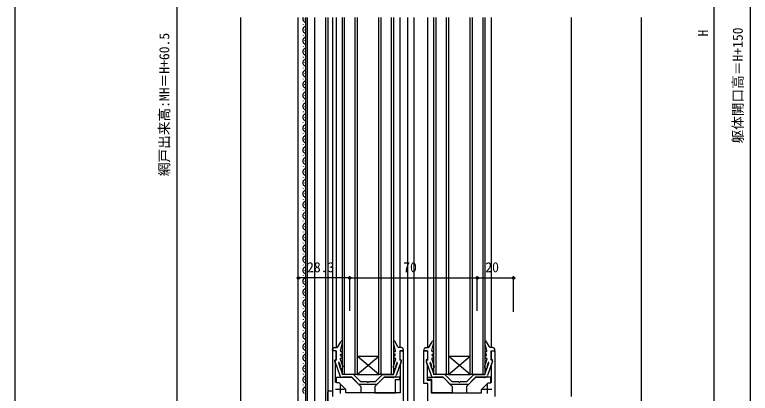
# Model space of a CAD drawing. Units: millimetres, scale not verified. Extents: x -437 to 438, y -681 to 678.
# Drawn here: x -436.8 to -32.8, y 7.7 to 215.5 of the extents above; entities that cross this region are included whole.
import ezdxf
from ezdxf.enums import TextEntityAlignment as Align

# ---------------------------------------------------------------- set-up
doc = ezdxf.new("R2010")
doc.units = ezdxf.units.MM
doc.header["$LTSCALE"] = 4
for name, color, linetype in [('0-2_YKK_11', 7, 'Continuous'), ('0-3_YKK_12', 2, 'Continuous'), ('0-4_YKK_13', 4, 'Continuous'), ('0-5_YKK_D', 6, 'Continuous'), ('0-6_YKK_ZWAK', 7, 'Continuous'), ('0-7_YSS_K', 3, 'Continuous')]:
    doc.layers.add(name, color=color, linetype=linetype)
doc.styles.add('ＭＳ ゴシック', font='')
doc.styles.get('ＭＳ ゴシック').set_extended_font_data('MS Gothic')

msp = doc.modelspace()

# ---------------------------------------------------------------- linework, layer by layer
at = {"layer": '0-2_YKK_11'}
for p, q in [((-258.074, 12.53), (-258.074, 7.53)), ((-177.274, 12.53), (-177.274, 7.53)), ((-260.574, 10.03), (-255.574, 10.03)), ((-179.774, 10.03), (-174.774, 10.03))]:
    msp.add_line(p, q, dxfattribs=at)
for points in [[(-260.674, 13.651), (-260.674, 24.206), (-260.974, 25.03), (-260.974, 26.03), (-260.274, 26.03), (-260.274, 31.03), (-262.274, 31.03), (-262.274, 6.03)], [(-223.274, -54.97), (-223.274, 31.03), (-225.274, 31.03), (-225.274, 26.03), (-224.574, 26.03), (-224.574, 25.03), (-225.174, 23.382), (-225.174, 8.03), (-254.961, 8.03)], [(-209.874, -49.97), (-209.874, 13.03), (-212.074, 13.03), (-212.074, 31.03), (-210.074, 31.03), (-210.074, 26.03), (-210.774, 26.03), (-210.774, 25.03), (-210.174, 23.382), (-210.174, 14.93), (-207.974, 14.93), (-207.974, 8.03), (-180.387, 8.03)], [(-174.874, 13.429), (-174.874, 23.656), (-174.374, 25.03), (-174.374, 26.03), (-175.074, 26.03), (-175.074, 31.03), (-173.074, 31.03), (-173.074, 6.03)]]:
    msp.add_lwpolyline(points, dxfattribs=at)
at = {"layer": '0-3_YKK_12'}
for p, q in [((-281.074, -88.673), (-281.074, 214.03)), ((-278.134, 210.122), (-278.134, 210.322)), ((-277.374, 213.122), (-277.374, 213.322)), ((-276.874, -56.373), (-276.874, 214.03)), ((-276.074, -51.473), (-276.074, 214.03)), ((-271.874, -51.473), (-271.874, 214.03)), ((-265.974, -65.073), (-265.974, 214.03)), ((-264.774, 214.03), (-264.774, -64.973)), ((-262.274, 214.03), (-262.274, 6.03)), ((-260.274, 214.03), (-260.274, 32.84)), ((-256.774, 18.03), (-256.774, 214.03)), ((-255.774, 214.03), (-255.774, 18.03)), ((-249.774, 18.03), (-249.774, 214.03)), ((-248.774, 214.03), (-248.774, 18.03)), ((-236.774, 18.03), (-236.774, 214.03)), ((-235.774, 214.03), (-235.774, 18.03)), ((-229.774, 18.03), (-229.774, 214.03)), ((-228.774, 214.03), (-228.774, 18.03)), ((-225.274, 214.03), (-225.274, 32.84)), ((-221.074, 214.03), (-221.074, -55.27)), ((-217.574, 214.03), (-217.574, -49.97)), ((-210.074, 214.03), (-210.074, 32.84)), ((-206.574, 18.03), (-206.574, 214.03)), ((-205.574, 214.03), (-205.574, 18.03)), ((-199.574, 18.03), (-199.574, 214.03)), ((-198.574, 214.03), (-198.574, 18.03)), ((-186.574, 18.03), (-186.574, 214.03)), ((-185.574, 214.03), (-185.574, 18.03)), ((-179.574, 18.03), (-179.574, 214.03)), ((-178.574, 214.03), (-178.574, 18.03)), ((-175.074, 214.03), (-175.074, 32.84)), ((-131.074, 214.03), (-131.074, 6.03)), ((-277.374, 207.122), (-277.374, 207.322)), ((-278.134, 204.122), (-278.134, 204.322)), ((-278.134, 198.122), (-278.134, 198.322)), ((-277.374, 201.122), (-277.374, 201.322)), ((-277.374, 195.122), (-277.374, 195.322)), ((-278.134, 192.122), (-278.134, 192.322)), ((-278.134, 186.122), (-278.134, 186.322)), ((-277.374, 189.122), (-277.374, 189.322)), ((-277.374, 183.122), (-277.374, 183.322)), ((-278.134, 180.122), (-278.134, 180.322)), ((-278.134, 174.122), (-278.134, 174.322)), ((-277.374, 177.122), (-277.374, 177.322)), ((-277.374, 171.122), (-277.374, 171.322)), ((-278.134, 168.122), (-278.134, 168.322)), ((-278.134, 162.122), (-278.134, 162.322)), ((-277.374, 165.122), (-277.374, 165.322)), ((-277.374, 159.122), (-277.374, 159.322)), ((-278.134, 156.122), (-278.134, 156.322)), ((-278.134, 150.122), (-278.134, 150.322)), ((-277.374, 153.122), (-277.374, 153.322)), ((-277.374, 147.122), (-277.374, 147.322)), ((-278.134, 144.122), (-278.134, 144.322)), ((-278.134, 138.122), (-278.134, 138.322)), ((-277.374, 141.122), (-277.374, 141.322)), ((-277.374, 135.122), (-277.374, 135.322)), ((-278.134, 132.122), (-278.134, 132.322)), ((-277.374, 129.122), (-277.374, 129.322)), ((-278.134, 126.122), (-278.134, 126.322)), ((-277.374, 123.122), (-277.374, 123.322)), ((-278.134, 120.122), (-278.134, 120.322)), ((-277.374, 117.122), (-277.374, 117.322)), ((-278.134, 114.122), (-278.134, 114.322)), ((-277.374, 111.122), (-277.374, 111.322)), ((-278.134, 108.122), (-278.134, 108.322)), ((-277.374, 105.122), (-277.374, 105.322)), ((-278.134, 102.122), (-278.134, 102.322)), ((-277.374, 99.122), (-277.374, 99.322)), ((-278.134, 96.122), (-278.134, 96.322)), ((-277.374, 93.122), (-277.374, 93.322)), ((-278.134, 90.122), (-278.134, 90.322)), ((-277.374, 87.122), (-277.374, 87.322)), ((-278.134, 84.122), (-278.134, 84.322)), ((-277.374, 81.122), (-277.374, 81.322)), ((-278.134, 78.122), (-278.134, 78.322)), ((-277.374, 75.122), (-277.374, 75.322)), ((-278.134, 72.122), (-278.134, 72.322)), ((-277.374, 69.122), (-277.374, 69.322)), ((-278.134, 66.122), (-278.134, 66.322)), ((-277.374, 63.122), (-277.374, 63.322)), ((-278.134, 60.122), (-278.134, 60.322)), ((-277.374, 57.122), (-277.374, 57.322)), ((-278.134, 54.122), (-278.134, 54.322)), ((-277.374, 51.122), (-277.374, 51.322)), ((-278.134, 48.122), (-278.134, 48.322)), ((-277.374, 45.122), (-277.374, 45.322)), ((-278.134, 42.122), (-278.134, 42.322)), ((-277.374, 39.122), (-277.374, 39.322)), ((-278.134, 36.122), (-278.134, 36.322)), ((-277.374, 33.122), (-277.374, 33.322)), ((-278.134, 30.122), (-278.134, 30.322)), ((-278.134, 24.122), (-278.134, 24.322)), ((-277.374, 27.122), (-277.374, 27.322)), ((-248.774, 28.03), (-236.774, 28.03)), ((-248.774, 18.03), (-236.774, 28.03)), ((-236.774, 18.03), (-248.774, 28.03)), ((-198.574, 28.03), (-186.574, 28.03)), ((-198.574, 18.03), (-186.574, 28.03)), ((-186.574, 18.03), (-198.574, 28.03)), ((-277.374, 21.122), (-277.374, 21.322)), ((-278.134, 18.122), (-278.134, 18.322)), ((-248.774, 18.03), (-256.774, 18.03)), ((-248.774, 18.03), (-236.774, 18.03)), ((-228.774, 18.03), (-236.774, 18.03)), ((-198.574, 18.03), (-206.574, 18.03)), ((-198.574, 18.03), (-186.574, 18.03)), ((-178.574, 18.03), (-186.574, 18.03)), ((-278.134, 12.122), (-278.134, 12.322)), ((-277.374, 15.122), (-277.374, 15.322)), ((-277.374, 9.122), (-277.374, 9.322))]:
    msp.add_line(p, q, dxfattribs=at)
for centre, start, end in [((-276.916, 213.222), 151.9544, 240.79746), ((-278.593, 210.222), 299.20255, 60.79746), ((-276.916, 207.222), 119.20255, 240.79746), ((-276.916, 201.222), 119.20255, 240.79746), ((-278.593, 204.222), 299.20255, 60.79746), ((-278.593, 198.222), 299.20255, 60.79746), ((-276.916, 195.222), 119.20255, 240.79746), ((-276.916, 189.222), 119.20255, 240.79746), ((-278.593, 192.222), 299.20255, 60.79746), ((-278.593, 186.222), 299.20255, 60.79746), ((-276.916, 183.222), 119.20255, 240.79746), ((-276.916, 177.222), 119.20255, 240.79746), ((-278.593, 180.222), 299.20255, 60.79746), ((-278.593, 174.222), 299.20255, 60.79746), ((-276.916, 171.222), 119.20255, 240.79746), ((-278.593, 168.222), 299.20255, 60.79746), ((-276.916, 165.222), 119.20255, 240.79746), ((-278.593, 162.222), 299.20255, 60.79746), ((-276.916, 159.222), 119.20255, 240.79746), ((-278.593, 156.222), 299.20255, 60.79746), ((-276.916, 153.222), 119.20255, 240.79746), ((-278.593, 150.222), 299.20255, 60.79746), ((-276.916, 147.222), 119.20255, 240.79746), ((-278.593, 144.222), 299.20255, 60.79746), ((-276.916, 141.222), 119.20255, 240.79746), ((-278.593, 138.222), 299.20255, 60.79746), ((-276.916, 135.222), 119.20255, 240.79746), ((-278.593, 132.222), 299.20255, 60.79746), ((-276.916, 129.222), 119.20255, 240.79746), ((-278.593, 126.222), 299.20255, 60.79746), ((-276.916, 123.222), 119.20255, 240.79746), ((-278.593, 120.222), 299.20255, 60.79746), ((-276.916, 117.222), 119.20255, 240.79746), ((-278.593, 114.222), 299.20255, 60.79746), ((-276.916, 111.222), 119.20255, 240.79746), ((-278.593, 108.222), 299.20255, 60.79746), ((-276.916, 105.222), 119.20255, 240.79746), ((-278.593, 102.222), 299.20255, 60.79746), ((-276.916, 99.222), 119.20255, 240.79746), ((-278.593, 96.222), 299.20255, 60.79746), ((-276.916, 93.222), 119.20255, 240.79746), ((-278.593, 90.222), 299.20255, 60.79746), ((-276.916, 87.222), 119.20255, 240.79746), ((-278.593, 84.222), 299.20255, 60.79746), ((-276.916, 81.222), 119.20255, 240.79746), ((-278.593, 78.222), 299.20255, 60.79746), ((-276.916, 75.222), 119.20255, 240.79746), ((-278.593, 72.222), 299.20255, 60.79746), ((-276.916, 69.222), 119.20255, 240.79746), ((-276.916, 63.222), 119.20255, 240.79746), ((-278.593, 66.222), 299.20255, 60.79746), ((-278.593, 60.222), 299.20255, 60.79746), ((-276.916, 57.222), 119.20255, 240.79746), ((-276.916, 51.222), 119.20255, 240.79746), ((-278.593, 54.222), 299.20255, 60.79746), ((-278.593, 48.222), 299.20255, 60.79746), ((-276.916, 45.222), 119.20255, 240.79746), ((-276.916, 39.222), 119.20255, 240.79746), ((-278.593, 42.222), 299.20255, 60.79746), ((-278.593, 36.222), 299.20255, 60.79746), ((-276.916, 33.222), 119.20255, 240.79746), ((-276.916, 27.222), 119.20255, 240.79746), ((-278.593, 30.222), 299.20255, 60.79746), ((-278.593, 24.222), 299.20255, 60.79746), ((-276.916, 21.222), 119.20255, 240.79746), ((-276.916, 15.222), 119.20255, 240.79746), ((-278.593, 18.222), 299.20255, 60.79746), ((-278.593, 12.222), 299.20255, 60.79746), ((-276.916, 9.222), 119.20255, 240.79746)]:
    msp.add_arc(centre, 1.718, start, end, dxfattribs=at)
at = {"layer": '0-4_YKK_13'}
for p, q in [((-261.237, 32.795), (-259.685, 32.868)), ((-259.268, 33.13), (-257.716, 36.012)), ((-257.882, 31.148), (-256.79, 35.657)), ((-227.666, 31.148), (-228.759, 35.657)), ((-226.28, 33.13), (-227.833, 36.012)), ((-224.312, 32.795), (-225.863, 32.868)), ((-211.037, 32.795), (-209.485, 32.868)), ((-209.068, 33.13), (-207.516, 36.012)), ((-207.682, 31.148), (-206.59, 35.657)), ((-177.466, 31.148), (-178.559, 35.657)), ((-176.08, 33.13), (-177.633, 36.012)), ((-174.112, 32.795), (-175.663, 32.868)), ((-262.249, 31.366), (-262.183, 31.915)), ((-260.274, 31.03), (-261.951, 31.03)), ((-260.274, 31.03), (-260.274, 25.83)), ((-257.774, 29.03), (-256.974, 29.63)), ((-257.774, 28.53), (-257.774, 29.03)), ((-257.774, 28.53), (-256.974, 27.93)), ((-257.396, 30.53), (-257.274, 30.53)), ((-227.774, 29.03), (-228.574, 29.63)), ((-227.774, 28.53), (-228.574, 27.93)), ((-228.152, 30.53), (-228.274, 30.53)), ((-227.774, 28.53), (-227.774, 29.03)), ((-225.274, 31.03), (-225.274, 25.83)), ((-225.274, 31.03), (-223.598, 31.03)), ((-223.3, 31.366), (-223.365, 31.915)), ((-212.049, 31.366), (-211.983, 31.915)), ((-210.074, 31.03), (-211.751, 31.03)), ((-210.074, 31.03), (-210.074, 25.83)), ((-207.574, 29.03), (-206.774, 29.63)), ((-207.574, 28.53), (-207.574, 29.03)), ((-207.574, 28.53), (-206.774, 27.93)), ((-207.196, 30.53), (-207.074, 30.53)), ((-177.574, 29.03), (-178.374, 29.63)), ((-177.574, 28.53), (-178.374, 27.93)), ((-177.952, 30.53), (-178.074, 30.53)), ((-177.574, 28.53), (-177.574, 29.03)), ((-175.074, 31.03), (-175.074, 25.83)), ((-175.074, 31.03), (-173.398, 31.03)), ((-173.1, 31.366), (-173.165, 31.915)), ((-260.958, 25.432), (-258.221, 17.539)), ((-260.674, 25.83), (-260.274, 25.83)), ((-258.923, 24.381), (-256.801, 18.03)), ((-258.607, 24.484), (-258.062, 22.776)), ((-257.951, 26.378), (-256.661, 22.332)), ((-257.475, 27.03), (-257.274, 27.03)), ((-227.598, 26.378), (-228.888, 22.332)), ((-228.747, 18.031), (-226.605, 24.447)), ((-228.074, 27.03), (-228.274, 27.03)), ((-226.942, 24.484), (-227.487, 22.776)), ((-224.591, 25.432), (-227.328, 17.539)), ((-224.874, 25.83), (-225.274, 25.83)), ((-210.758, 25.432), (-208.021, 17.539)), ((-210.474, 25.83), (-210.074, 25.83)), ((-208.723, 24.381), (-206.601, 18.03)), ((-208.407, 24.484), (-207.862, 22.776)), ((-207.751, 26.378), (-206.461, 22.332)), ((-207.275, 27.03), (-207.074, 27.03)), ((-177.398, 26.378), (-178.688, 22.332)), ((-178.547, 18.031), (-176.405, 24.447)), ((-177.874, 27.03), (-178.074, 27.03)), ((-176.742, 24.484), (-177.287, 22.776)), ((-174.391, 25.432), (-177.128, 17.539)), ((-174.674, 25.83), (-175.074, 25.83)), ((-256.804, 16.53), (-256.804, 16.53)), ((-256.804, 16.53), (-256.804, 16.53)), ((-256.804, 16.53), (-256.804, 16.33)), ((-256.504, 16.33), (-256.804, 16.33)), ((-250.899, 18.03), (-256.801, 18.03)), ((-251.765, 16.53), (-256.504, 16.53)), ((-256.504, 16.53), (-256.504, 16.33)), ((-251.553, 16.442), (-247.728, 12.618)), ((-250.686, 17.942), (-246.862, 14.118)), ((-234.862, 17.942), (-238.686, 14.118)), ((-233.996, 16.442), (-237.82, 12.618)), ((-234.65, 18.03), (-228.747, 18.03)), ((-233.784, 16.53), (-229.045, 16.53)), ((-229.045, 16.53), (-229.045, 16.33)), ((-229.045, 16.33), (-228.745, 16.33)), ((-228.745, 16.53), (-228.745, 16.53)), ((-228.745, 16.53), (-228.745, 16.53)), ((-228.745, 16.53), (-228.745, 16.33)), ((-206.604, 16.53), (-206.604, 16.53)), ((-206.604, 16.53), (-206.604, 16.53)), ((-206.604, 16.53), (-206.604, 16.33)), ((-206.304, 16.33), (-206.604, 16.33)), ((-200.699, 18.03), (-206.601, 18.03)), ((-201.565, 16.53), (-206.304, 16.53)), ((-206.304, 16.53), (-206.304, 16.33)), ((-201.353, 16.442), (-197.528, 12.618)), ((-200.486, 17.942), (-196.662, 14.118)), ((-184.662, 17.942), (-188.486, 14.118)), ((-183.796, 16.442), (-187.62, 12.618)), ((-184.45, 18.03), (-178.547, 18.03)), ((-183.584, 16.53), (-178.845, 16.53)), ((-178.845, 16.53), (-178.845, 16.33)), ((-178.845, 16.33), (-178.545, 16.33)), ((-178.545, 16.53), (-178.545, 16.53)), ((-178.545, 16.53), (-178.545, 16.53)), ((-178.545, 16.53), (-178.545, 16.33)), ((-238.033, 12.53), (-247.516, 12.53)), ((-243.074, 14.03), (-246.65, 14.03)), ((-238.899, 14.03), (-242.474, 14.03)), ((-187.833, 12.53), (-197.316, 12.53)), ((-192.874, 14.03), (-196.45, 14.03)), ((-188.699, 14.03), (-192.274, 14.03)), ((-264.774, 0.027), (-264.774, 8.527)), ((-264.274, 9.027), (-262.274, 9.027))]:
    msp.add_line(p, q, dxfattribs=at)
for points in [[(-246.64, 8.03), (-254.94, 8.03), (-254.94, 9.83), (-258.539, 13.429), (-260.129, 13.429), (-260.129, 16.53), (-251.641, 16.53), (-246.64, 11.53)], [(-238.908, 8.03), (-227.708, 8.03), (-227.708, 15.23), (-225.207, 15.23), (-225.207, 16.53), (-233.908, 16.53), (-238.908, 11.53)], [(-196.44, 8.03), (-207.64, 8.03), (-207.64, 15.23), (-210.142, 15.23), (-210.142, 16.53), (-201.44, 16.53), (-196.44, 11.53)], [(-188.709, 8.03), (-180.409, 8.03), (-180.409, 9.83), (-176.81, 13.429), (-175.219, 13.429), (-175.219, 16.53), (-183.708, 16.53), (-188.709, 11.53)]]:
    msp.add_lwpolyline(points, close=True, dxfattribs=at)
for centre, radius, start, end in [((-261.19, 31.796), 1, 92.68232, 173.21997), ((-259.709, 33.368), 0.5, 272.68232, 331.68758), ((-257.276, 35.775), 0.5, 346.37961, 151.68758), ((-228.273, 35.775), 0.5, 28.31242, 193.62039), ((-225.84, 33.368), 0.5, 208.31242, 267.31769), ((-224.358, 31.796), 1, 6.78003, 87.31769), ((-210.99, 31.796), 1, 92.68232, 173.21997), ((-209.509, 33.368), 0.5, 272.68232, 331.68758), ((-207.076, 35.775), 0.5, 346.37961, 151.68758), ((-178.073, 35.775), 0.5, 28.31242, 193.62039), ((-175.64, 33.368), 0.5, 208.31242, 267.31769), ((-174.158, 31.796), 1, 6.78003, 87.31769), ((-261.951, 31.33), 0.3, 173.21997, 270), ((-257.396, 31.03), 0.5, 166.37961, 270), ((-257.274, 30.03), 0.5, 306.8699, 90), ((-228.274, 30.03), 0.5, 90, 233.1301), ((-228.152, 31.03), 0.5, 270, 13.62039), ((-223.598, 31.33), 0.3, 270, 6.78003), ((-211.751, 31.33), 0.3, 173.21997, 270), ((-207.196, 31.03), 0.5, 166.37961, 270), ((-207.074, 30.03), 0.5, 306.8699, 90), ((-178.074, 30.03), 0.5, 90, 233.1301), ((-177.952, 31.03), 0.5, 270, 13.62039), ((-173.398, 31.33), 0.3, 270, 6.78003), ((-260.674, 25.53), 0.3, 90, 199.12451), ((-258.765, 24.434), 0.166, 17.68045, 198.46873), ((-257.475, 26.53), 0.5, 90, 197.68045), ((-257.274, 27.53), 0.5, 270, 53.1301), ((-228.274, 27.53), 0.5, 126.8699, 270), ((-228.074, 26.53), 0.5, 342.31955, 90), ((-226.784, 24.434), 0.166, 341.53127, 162.31955), ((-224.874, 25.53), 0.3, 340.87549, 90), ((-210.474, 25.53), 0.3, 90, 199.12451), ((-208.565, 24.434), 0.166, 17.68045, 198.46873), ((-207.275, 26.53), 0.5, 90, 197.68045), ((-207.074, 27.53), 0.5, 270, 53.1301), ((-178.074, 27.53), 0.5, 126.8699, 270), ((-177.874, 26.53), 0.5, 342.31955, 90), ((-176.584, 24.434), 0.166, 341.53127, 162.31955), ((-174.674, 25.53), 0.3, 340.87549, 90), ((-257.423, 22.089), 0.8, 147.20165, 17.68045), ((-258.348, 22.685), 0.3, 327.20165, 17.68045), ((-228.125, 22.089), 0.8, 162.31955, 32.79835), ((-227.201, 22.685), 0.3, 162.31955, 212.79835), ((-207.223, 22.089), 0.8, 147.20165, 17.68045), ((-208.148, 22.685), 0.3, 327.20165, 17.68045), ((-177.925, 22.089), 0.8, 162.31955, 32.79835), ((-177.001, 22.685), 0.3, 162.31955, 212.79835), ((-256.804, 18.03), 1.5, 199.12451, 270), ((-251.765, 16.23), 0.3, 45, 90), ((-250.899, 17.73), 0.3, 45, 89.99985), ((-234.65, 17.73), 0.3, 90.00015, 135), ((-233.784, 16.23), 0.3, 90, 135), ((-228.745, 18.03), 1.5, 270, 340.87549), ((-206.604, 18.03), 1.5, 199.12451, 270), ((-201.565, 16.23), 0.3, 45, 90), ((-200.699, 17.73), 0.3, 45, 89.99985), ((-184.45, 17.73), 0.3, 90.00015, 135), ((-183.584, 16.23), 0.3, 90, 135), ((-178.545, 18.03), 1.5, 270, 340.87549), ((-247.516, 12.83), 0.3, 225, 270), ((-246.65, 14.33), 0.3, 225, 270), ((-242.774, 14.03), 0.3, 180, 0), ((-238.899, 14.33), 0.3, 270, 315), ((-238.033, 12.83), 0.3, 270, 315), ((-197.316, 12.83), 0.3, 225, 270), ((-196.45, 14.33), 0.3, 225, 270), ((-192.574, 14.03), 0.3, 180, 0), ((-188.699, 14.33), 0.3, 270, 315), ((-187.833, 12.83), 0.3, 270, 315), ((-264.274, 8.527), 0.5, 90, 180)]:
    msp.add_arc(centre, radius, start, end, dxfattribs=at)
at = {"layer": '0-5_YKK_D'}
for p, q in [((-32.776, 517.032), (-32.776, -132.97)), ((-347.772, 464.027), (-347.772, -96.473)), ((-52.776, 450.03), (-52.776, -35.97)), ((-281.074, 53.03), (-281.074, 72.03)), ((-252.774, 71.03), (-281.074, 71.03)), ((-252.774, 53.03), (-252.774, 72.03)), ((-252.774, 53.03), (-252.774, 72.03)), ((-252.774, 71.03), (-182.774, 71.03)), ((-182.774, 53.03), (-182.774, 72.03)), ((-182.774, 53.03), (-182.774, 72.03)), ((-182.774, 71.03), (-162.774, 71.03)), ((-162.774, 52.341), (-162.774, 72.03))]:
    msp.add_line(p, q, dxfattribs=at)
for centre in [(-281.074, 71.03), (-252.774, 71.03), (-252.774, 71.03), (-182.774, 71.03), (-182.774, 71.03), (-162.774, 71.03)]:
    msp.add_circle(centre, 0.637, dxfattribs=at)
at = {"layer": '0-6_YKK_ZWAK'}
msp.add_line((-436.8, 644), (-436.8, -681), dxfattribs=at)
at = {"layer": '0-7_YSS_K'}
for p, q in [((-312.772, 214.03), (-312.772, -120.63)), ((-92.776, 214.03), (-92.776, -42.97))]:
    msp.add_line(p, q, dxfattribs=at)

# ---------------------------------------------------------------- texts
at = {"layer": '0-5_YKK_D', "style": 'ＭＳ ゴシック'}
for s, p in [('H', (-54.276, 203.536)), ('躯体開口高＝H+150', (-35.256, 144.836)), ('網戸出来高:MH＝H+60.5', (-350.253, 126.909))]:
    msp.add_text(s, height=5.499, rotation=90, dxfattribs=at).set_placement(p, align=Align.BOTTOM_LEFT)
for s, p in [('28.3', (-276.214, 72.53)), ('70', (-223.399, 72.53)), ('20', (-178.314, 72.53))]:
    msp.add_text(s, height=5.499, dxfattribs=at).set_placement(p, align=Align.BOTTOM_LEFT)

doc.saveas('drawing.dxf')
